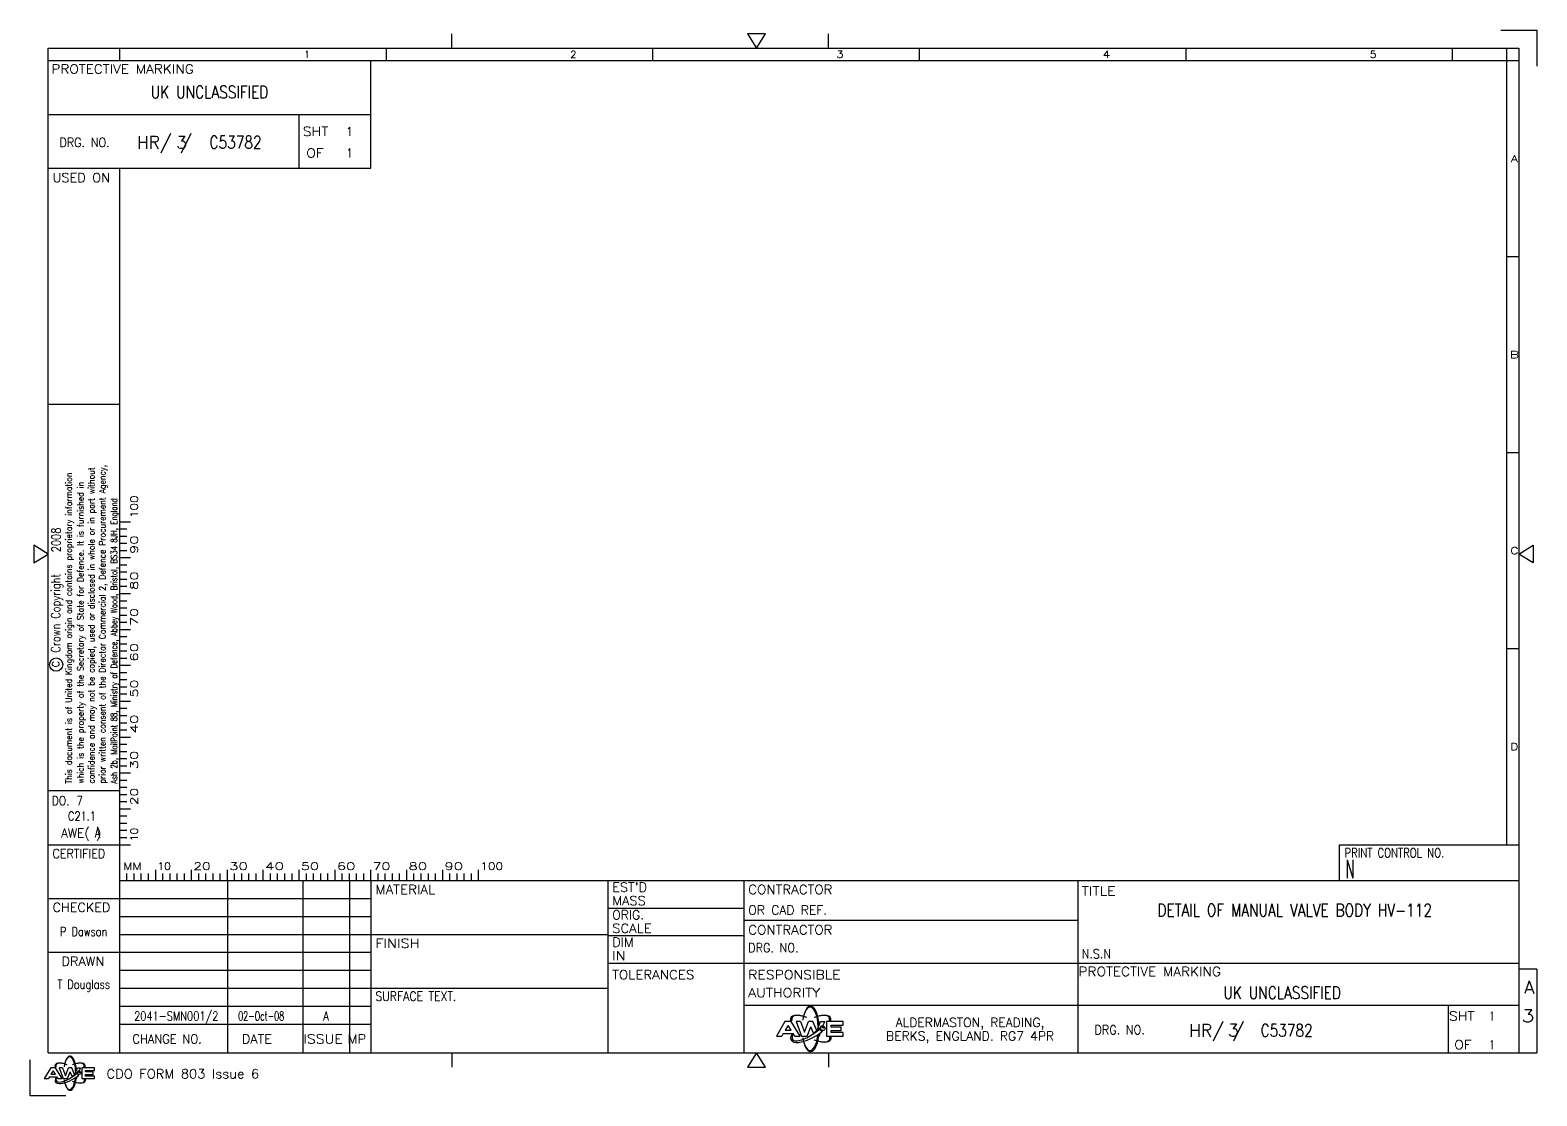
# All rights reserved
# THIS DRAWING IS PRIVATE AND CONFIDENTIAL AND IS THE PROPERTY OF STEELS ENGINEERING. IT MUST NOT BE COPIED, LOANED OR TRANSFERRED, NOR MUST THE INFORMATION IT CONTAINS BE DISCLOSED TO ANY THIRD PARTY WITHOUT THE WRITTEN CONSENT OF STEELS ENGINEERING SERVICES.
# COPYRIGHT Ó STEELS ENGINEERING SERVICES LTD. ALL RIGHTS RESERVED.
# Model space of a CAD drawing. Header units: millimetres. Extents: x -512 to 1189, y -10 to 841.
# Drawn here: x -512.1 to -92.1, y 0 to 297 of the extents above; entities that cross this region are included whole.
import ezdxf
from ezdxf.enums import TextEntityAlignment as Align

# ---------------------------------------------------------------- set-up
doc = ezdxf.new("R2010")
doc.units = ezdxf.units.MM
doc.layers.add('PS', color=3, linetype='Continuous')
doc.layers.add('PTEXT', color=1, linetype='Continuous', lineweight=25)
doc.styles.add('ROMANS', font='ROMANS.shx', dxfattribs={"height": 3.5})

# ---------------------------------------------------------------- blocks, each defined once
blk = doc.blocks.new('A3BORD')
at = {"layer": 'PS', "linetype": 'Continuous'}
for p, q in [((-394.64, 292), (-394.64, 296)), ((-312.15, 296), (-309.64, 292)), ((-307.15, 296), (-312.15, 296)), ((-309.64, 292), (-307.15, 296)), ((-289.64, 292), (-289.64, 296)), ((-102.15, 297), (-92.15, 297)), ((-92.15, 297), (-92.15, 287)), ((-507.15, 12), (-507.15, 292)), ((-507.15, 292), (-97.15, 292)), ((-487.15, 288.5), (-487.15, 292)), ((-412.85, 288.5), (-412.85, 292)), ((-338.55, 288.5), (-338.55, 292)), ((-264.24, 288.5), (-264.24, 292)), ((-189.94, 288.5), (-189.94, 292)), ((-115.64, 288.5), (-115.64, 292)), ((-100.64, 292), (-100.64, 70)), ((-97.15, 292), (-97.15, 12)), ((-507.15, 288.5), (-97.15, 288.5)), ((-417.15, 258.5), (-417.15, 288.5)), ((-507.15, 273.5), (-417.15, 273.5)), ((-437.15, 258.5), (-437.15, 273.5)), ((-507.15, 258.5), (-417.15, 258.5)), ((-487.15, 12), (-487.15, 258.5)), ((-100.64, 233.88), (-97.15, 233.88)), ((-487.34, 192.63), (-507.34, 192.63)), ((-100.64, 179.25), (-97.15, 179.25)), ((-487.15, 160), (-484.15, 160)), ((-487.15, 158), (-485.15, 158)), ((-487.15, 156), (-485.15, 156)), ((-511.15, 153.5), (-511.15, 148.5)), ((-507.15, 151), (-511.15, 153.5)), ((-487.15, 154), (-485.15, 154)), ((-487.15, 152), (-485.15, 152)), ((-97.15, 151), (-93.15, 153.5)), ((-93.15, 153.5), (-93.15, 148.5)), ((-511.15, 148.5), (-507.15, 151)), ((-487.15, 150), (-484.15, 150)), ((-487.15, 148), (-485.15, 148)), ((-93.15, 148.5), (-97.15, 151)), ((-487.15, 146), (-485.15, 146)), ((-487.15, 144), (-485.15, 144)), ((-487.15, 142), (-485.15, 142)), ((-487.15, 140), (-484.15, 140)), ((-487.15, 138), (-485.15, 138)), ((-487.15, 136), (-485.15, 136)), ((-487.15, 134), (-485.15, 134)), ((-487.15, 132), (-485.15, 132)), ((-487.15, 130), (-484.15, 130)), ((-487.15, 128), (-485.15, 128)), ((-487.15, 126), (-485.15, 126)), ((-487.15, 124), (-485.15, 124)), ((-487.15, 122), (-485.15, 122)), ((-100.64, 124.63), (-97.15, 124.63)), ((-487.15, 120), (-484.15, 120)), ((-487.15, 118), (-485.15, 118)), ((-487.15, 116), (-485.15, 116)), ((-487.15, 114), (-485.15, 114)), ((-487.15, 112), (-485.15, 112)), ((-487.15, 110), (-484.15, 110)), ((-487.15, 108), (-485.15, 108)), ((-487.15, 106), (-485.15, 106)), ((-487.15, 104), (-485.15, 104)), ((-487.15, 102), (-485.15, 102)), ((-487.15, 100), (-484.15, 100)), ((-487.15, 98), (-485.15, 98)), ((-487.15, 96), (-485.15, 96)), ((-487.15, 94), (-485.15, 94)), ((-487.15, 92), (-485.15, 92)), ((-487.15, 90), (-484.15, 90)), ((-487.15, 85), (-507.15, 85)), ((-487.15, 88), (-485.15, 88)), ((-487.15, 86), (-485.15, 86)), ((-487.15, 84), (-485.15, 84)), ((-487.15, 82), (-485.15, 82)), ((-487.15, 80), (-484.15, 80)), ((-487.15, 78), (-485.15, 78)), ((-487.15, 76), (-485.15, 76)), ((-487.15, 74), (-485.15, 74)), ((-487.15, 72), (-485.15, 72)), ((-507.15, 70), (-484.15, 70)), ((-147.14, 70), (-97.15, 70)), ((-147.14, 60), (-147.14, 70)), ((-487.15, 60), (-97.15, 60)), ((-485.15, 60), (-485.15, 62)), ((-483.15, 60), (-483.15, 62)), ((-481.15, 60), (-481.15, 62)), ((-479.15, 60), (-479.15, 62)), ((-477.15, 60), (-477.15, 63)), ((-475.15, 60), (-475.15, 62)), ((-473.15, 60), (-473.15, 62)), ((-471.15, 60), (-471.15, 62)), ((-469.15, 60), (-469.15, 62)), ((-467.15, 60), (-467.15, 63)), ((-465.15, 60), (-465.15, 62)), ((-463.15, 60), (-463.15, 62)), ((-461.15, 60), (-461.15, 62)), ((-459.15, 60), (-459.15, 62)), ((-457.15, 60), (-457.15, 63)), ((-457.15, 60), (-457.15, 12)), ((-455.15, 60), (-455.15, 62)), ((-453.15, 60), (-453.15, 62)), ((-451.15, 60), (-451.15, 62)), ((-449.15, 60), (-449.15, 62)), ((-447.15, 60), (-447.15, 63)), ((-445.15, 60), (-445.15, 62)), ((-443.15, 60), (-443.15, 62)), ((-441.15, 60), (-441.15, 62)), ((-439.15, 60), (-439.15, 62)), ((-437.15, 60), (-437.15, 63)), ((-436.15, 60), (-436.15, 12)), ((-435.15, 60), (-435.15, 62)), ((-433.15, 60), (-433.15, 62)), ((-431.15, 60), (-431.15, 62)), ((-429.15, 60), (-429.15, 62)), ((-427.15, 60), (-427.15, 63)), ((-425.15, 60), (-425.15, 62)), ((-423.15, 60), (-423.15, 62)), ((-423.15, 60), (-423.15, 12)), ((-421.14, 60), (-421.14, 62)), ((-419.14, 60), (-419.14, 62)), ((-417.15, 60), (-417.15, 63)), ((-417.15, 60), (-417.15, 12)), ((-415.15, 60), (-415.15, 62)), ((-413.15, 60), (-413.15, 62)), ((-411.15, 60), (-411.15, 62)), ((-409.15, 60), (-409.15, 62)), ((-407.15, 60), (-407.15, 63)), ((-405.15, 60), (-405.15, 62)), ((-403.14, 60), (-403.14, 62)), ((-401.14, 60), (-401.14, 62)), ((-399.14, 60), (-399.14, 62)), ((-397.14, 60), (-397.14, 63)), ((-395.14, 60), (-395.14, 62)), ((-393.14, 60), (-393.14, 62)), ((-391.14, 60), (-391.14, 62)), ((-389.14, 60), (-389.14, 62)), ((-387.14, 60), (-387.14, 63)), ((-351.14, 60), (-351.14, 12)), ((-313.14, 12), (-313.14, 60)), ((-220.14, 60), (-220.14, 12)), ((-507.15, 55), (-417.15, 55)), ((-351.14, 52.35), (-313.14, 52.35)), ((-487.15, 50), (-417.15, 50)), ((-313.14, 49), (-220.14, 49)), ((-487.15, 45), (-351.14, 45)), ((-351.14, 44.65), (-313.14, 44.65)), ((-507.15, 40), (-417.15, 40)), ((-487.15, 35), (-417.15, 35)), ((-351.14, 37), (-97.15, 37)), ((-92.15, 35.3), (-97.15, 35.3)), ((-92.15, 35.3), (-92.15, 12)), ((-487.15, 30), (-351.14, 30)), ((-313.14, 25.3), (-117.16, 25.3)), ((-117.16, 25.3), (-97.15, 25.3)), ((-116.84, 25.3), (-116.84, 12)), ((-487.15, 25), (-417.15, 25)), ((-296.8, 21.08), (-296.8, 21.08)), ((-295.64, 21.84), (-295.65, 21.84)), ((-293.61, 21.8), (-293.61, 21.81)), ((-487.15, 20), (-417.15, 20)), ((-301.73, 20.68), (-304.13, 16.68)), ((-302.21, 17.38), (-302.63, 16.68)), ((-302.21, 17.38), (-299.47, 17.38)), ((-300.03, 20.68), (-301.73, 20.68)), ((-300.87, 19.62), (-301.67, 18.28)), ((-301.67, 18.28), (-300.03, 18.28)), ((-300.03, 18.28), (-300.87, 19.62)), ((-299.81, 20.98), (-300.17, 20.98)), ((-297.53, 16.68), (-300.03, 20.68)), ((-299.78, 17.18), (-299.61, 17.18)), ((-299.53, 17.05), (-299.61, 17.18)), ((-299.03, 16.68), (-299.47, 17.38)), ((-298.63, 20.68), (-297.13, 16.68)), ((-297.43, 20.68), (-298.63, 20.68)), ((-297.85, 19.34), (-297.85, 19.34)), ((-297.43, 20.68), (-296.33, 17.73)), ((-296.33, 17.73), (-295.19, 20.68)), ((-295.53, 16.68), (-294.54, 19.26)), ((-293.93, 20.68), (-295.19, 20.68)), ((-293.81, 17.51), (-294.54, 19.26)), ((-292.88, 18.17), (-293.93, 20.68)), ((-292.76, 18.26), (-291.83, 20.68)), ((-292.5, 19.46), (-292.24, 20.13)), ((-292.17, 16.68), (-291.95, 17.25)), ((-291.83, 20.68), (-290.63, 20.68)), ((-291.06, 19.57), (-290.63, 20.68)), ((-285.53, 20.68), (-290.13, 20.68)), ((-290.13, 20.68), (-290.13, 16.68)), ((-289, 20.98), (-289.35, 20.98)), ((-288.83, 19.73), (-285.53, 19.73)), ((-288.83, 19.18), (-288.83, 19.73)), ((-286.03, 19.18), (-288.83, 19.18)), ((-288.83, 18.18), (-286.03, 18.18)), ((-288.83, 17.63), (-288.83, 18.18)), ((-285.53, 17.63), (-288.83, 17.63)), ((-286.03, 18.18), (-286.03, 19.18)), ((-285.53, 19.73), (-285.53, 20.68)), ((-285.53, 16.68), (-285.53, 17.63)), ((-304.13, 16.68), (-302.63, 16.68)), ((-299.03, 16.68), (-297.53, 16.68)), ((-297.13, 16.68), (-295.53, 16.68)), ((-296.79, 16.18), (-296.78, 16.18)), ((-293.61, 15.56), (-293.61, 15.56)), ((-292.81, 16.68), (-292.17, 16.68)), ((-292.65, 16.38), (-292.34, 16.38)), ((-290.13, 16.68), (-285.53, 16.68)), ((-289, 16.38), (-289.35, 16.38)), ((-512.15, 0), (-512.15, 10)), ((-507.15, 12), (-92.15, 12)), ((-501.82, 8.68), (-501.82, 8.68)), ((-500.3, 8.65), (-500.3, 8.65)), ((-487.15, 12), (-220.14, 12)), ((-394.64, 12), (-394.64, 8)), ((-309.64, 12), (-312.15, 8)), ((-307.15, 8), (-309.64, 12)), ((-289.64, 12), (-289.64, 8)), ((-506.39, 7.81), (-508.19, 4.81)), ((-508.19, 4.81), (-507.06, 4.81)), ((-506.75, 5.34), (-507.06, 4.81)), ((-506.75, 5.34), (-504.69, 5.34)), ((-505.11, 7.81), (-506.39, 7.81)), ((-505.74, 7.01), (-506.34, 6.01)), ((-506.34, 6.01), (-505.11, 6.01)), ((-505.11, 6.01), (-505.74, 7.01)), ((-504.95, 8.04), (-505.21, 8.04)), ((-503.24, 4.81), (-505.11, 7.81)), ((-504.92, 5.19), (-504.8, 5.19)), ((-504.74, 5.09), (-504.8, 5.19)), ((-504.36, 4.81), (-504.69, 5.34)), ((-504.36, 4.81), (-503.24, 4.81)), ((-504.06, 7.81), (-502.94, 4.81)), ((-503.16, 7.81), (-504.06, 7.81)), ((-503.48, 6.81), (-503.47, 6.8)), ((-503.16, 7.81), (-502.33, 5.6)), ((-502.94, 4.81), (-501.74, 4.81)), ((-502.69, 8.11), (-502.69, 8.11)), ((-502.68, 4.44), (-502.67, 4.44)), ((-502.33, 5.6), (-501.48, 7.81)), ((-501.74, 4.81), (-500.99, 6.74)), ((-500.54, 7.81), (-501.48, 7.81)), ((-500.44, 5.43), (-500.99, 6.74)), ((-499.75, 5.93), (-500.54, 7.81)), ((-499.7, 4.81), (-499.22, 4.81)), ((-499.66, 6), (-498.96, 7.81)), ((-499.58, 4.59), (-499.35, 4.59)), ((-499.46, 6.9), (-499.27, 7.39)), ((-499.22, 4.81), (-499.05, 5.24)), ((-498.96, 7.81), (-498.06, 7.81)), ((-498.38, 6.98), (-498.06, 7.81)), ((-497.69, 7.81), (-497.69, 4.81)), ((-494.24, 7.81), (-497.69, 7.81)), ((-497.69, 4.81), (-494.24, 4.81)), ((-496.84, 8.04), (-497.1, 8.04)), ((-496.84, 4.59), (-497.1, 4.59)), ((-496.71, 7.1), (-494.24, 7.1)), ((-496.71, 6.69), (-496.71, 7.1)), ((-494.61, 6.69), (-496.71, 6.69)), ((-496.71, 5.94), (-494.61, 5.94)), ((-496.71, 5.52), (-496.71, 5.94)), ((-494.24, 5.52), (-496.71, 5.52)), ((-494.61, 5.94), (-494.61, 6.69)), ((-494.24, 7.1), (-494.24, 7.81)), ((-494.24, 4.81), (-494.24, 5.52)), ((-312.15, 8), (-307.15, 8)), ((-502.15, 0), (-512.15, 0)), ((-500.3, 3.97), (-500.3, 3.97))]:
    blk.add_line(p, q, dxfattribs=at)
for centre, radius in [((-291.18, 18.78), 0.6), ((-291.03, 19.08), 0.2), ((-498.47, 6.39), 0.45), ((-498.36, 6.61), 0.15)]:
    blk.add_circle(centre, radius, dxfattribs=at)
for centre, radius, start, end in [((-291.18, 18.78), 0.8, 81.1376, 169.2624), ((-291.18, 18.78), 0.8, 188.8351, 261.4126), ((-498.47, 6.39), 0.6, 188.8351, 261.4126), ((-498.47, 6.39), 0.6, 81.1376, 169.2624)]:
    blk.add_arc(centre, radius, start, end, dxfattribs=at)
for centre, major_axis, ratio, start_param, end_param in [((-294.58, 18.68), (0, 6.35), 0.377953, 4.942129, 7.466398), ((-294.58, 18.68), (5.5, -3.17), 0.377953, 1.97545, 3.481628), ((-294.51, 18.81), (5.24, -3.02), 0.371901, 1.996787, 3.49276), ((-294.73, 18.68), (0, 6.05), 0.371901, 4.841849, 7.446069), ((-294.58, 18.68), (5.5, 3.17), 0.377953, 5.94315, 7.466398), ((-294.66, 18.81), (5.24, 3.02), 0.371901, 5.932018, 7.446069), ((-294.53, 18.68), (5.5, 3.17), 0.377953, 2.556825, 5.108861), ((-294.75, 19.04), (4.89, 3.3), 0.338983, 2.603858, 5.0755), ((-294.58, 18.68), (0, 6.35), 0.377953, 1.97545, 4.341757), ((-294.73, 18.68), (0, 6.05), 0.371901, 1.996787, 4.322414), ((-501.02, 6.31), (4.12, -2.38), 0.377953, 1.97545, 3.481628), ((-500.97, 6.41), (3.93, -2.27), 0.371901, 1.996787, 3.49276), ((-501.02, 6.31), (0, 4.76), 0.377953, 4.942129, 7.466398), ((-501.14, 6.31), (0, 4.54), 0.371901, 4.841849, 7.446069), ((-501.02, 6.31), (4.12, 2.38), 0.377953, 5.94315, 7.466398), ((-501.08, 6.41), (3.93, 2.27), 0.371901, 5.932018, 7.446069), ((-500.99, 6.31), (4.12, 2.38), 0.377953, 2.556825, 5.108861), ((-501.15, 6.58), (3.67, 2.47), 0.338983, 2.603858, 5.0755), ((-501.02, 6.31), (0, 4.76), 0.377953, 1.97545, 4.341757), ((-501.14, 6.31), (0, 4.54), 0.371901, 1.996787, 4.322414)]:
    blk.add_ellipse(centre, major_axis=major_axis, ratio=ratio, start_param=start_param, end_param=end_param, dxfattribs=at)
at = {"layer": 'PS', "linetype": 'Continuous', "extrusion": (0, 0, -1)}
for centre, major_axis, ratio, start_param, end_param in [((-294.66, 18.55), (5.24, -3.02), 0.371901, 5.932018, 7.446069), ((-294.58, 18.68), (5.5, -3.17), 0.377953, 5.94315, 7.466398), ((-501.08, 6.21), (3.93, -2.27), 0.371901, 5.932018, 7.446069), ((-501.02, 6.31), (4.12, -2.38), 0.377953, 5.94315, 7.466398)]:
    blk.add_ellipse(centre, major_axis=major_axis, ratio=ratio, start_param=start_param, end_param=end_param, dxfattribs=at)
at = {"layer": 'PS', "linetype": 'Continuous'}
for points in [[(-293.81, 17.51), (-293.49, 17.72), (-293.18, 17.94), (-292.88, 18.17)], [(-292.81, 16.68), (-292.52, 16.86), (-292.23, 17.05), (-291.95, 17.25)], [(-292.76, 18.26), (-292.48, 18.48), (-292.22, 18.71), (-291.97, 18.93)], [(-500.44, 5.43), (-500.21, 5.59), (-499.97, 5.75), (-499.75, 5.93)], [(-499.7, 4.81), (-499.48, 4.95), (-499.26, 5.09), (-499.05, 5.24)], [(-499.66, 6), (-499.45, 6.16), (-499.25, 6.33), (-499.06, 6.5)]]:
    blk.add_open_spline(points, degree=3, dxfattribs=at)
at = {"layer": 'PTEXT', "color": 7, "linetype": 'Continuous'}
blk.add_circle((-504.89, 120.19), 1.85, dxfattribs=at)
at = {"layer": 'PTEXT', "color": 7, "linetype": 'Continuous', "style": 'ROMANS'}
for s, width, p in [('1', 0.5, (-435, 289.25)), ('2', 1.01, (-360.7, 289.25)), ('3', 1.18, (-286.4, 289.25)), ('4', 1.22, (-212.1, 289.25)), ('5', 1.11, (-137.79, 289.25)), ('A', 1.28, (-98.39, 260.19)), ('B', 1.475, (-98.39, 205.56)), ('C', 1.26, (-98.39, 150.94)), ('D', 1.235, (-98.39, 96.31))]:
    blk.add_text(s, height=2, dxfattribs=dict(at, width=width)).set_placement(p, align=Align.CENTER)
for s, height, width, p in [('PROTECTIVE MARKING', 2.54, 1.098425, (-506.24, 284.91)), ('SHT', 2.54, 1.125984, (-436.15, 267.5)), ('DRG. NO.', 2.54, 0.901575, (-503.99, 264.44)), ('OF', 2.54, 1.094488, (-435.15, 261.5)), ('USED ON', 2.54, 1.035433, (-505.9, 254.63)), ('DO.', 2.54, 0.870079, (-506.15, 81)), ('CERTIFIED', 2.54, 0.893701, (-505.9, 66.25)), ('PRINT CONTROL NO.', 2.54, 0.811024, (-145.77, 66.46)), ('MM', 2, 1.23, (-486.15, 63)), ('10', 2, 1.08, (-476.65, 63)), ('20', 2, 1.405, (-466.65, 63)), ('30', 2, 1.51, (-456.65, 63)), ('40', 2, 1.535, (-446.65, 63)), ('50', 2, 1.465, (-436.65, 63)), ('60', 2, 1.51, (-426.65, 63)), ('70', 2, 1.435, (-416.65, 63)), ('80', 2, 1.505, (-406.65, 63)), ('90', 2, 1.51, (-396.64, 63)), ('100', 2, 1.23, (-386.64, 63)), ("EST'D", 2.54, 1.043307, (-349.9, 56.88)), ('MATERIAL', 2.54, 1.086614, (-415.9, 56.25)), ('MASS', 2.54, 1.047244, (-349.9, 53.13)), ('CONTRACTOR', 2.54, 1.07874, (-311.98, 56.25)), ('TITLE', 2.54, 1.141732, (-219.01, 55.8)), ('CHECKED', 2.54, 1.027559, (-505.9, 51.25)), ('ORIG.', 2.54, 0.996063, (-349.9, 49.18)), ('OR CAD REF.', 2.54, 0.996063, (-311.98, 50.5)), ('SCALE', 2.54, 1.062992, (-349.9, 45.43)), ('CONTRACTOR', 2.54, 1.07874, (-311.98, 45)), ('FINISH', 2.54, 1.153543, (-415.9, 41.25)), ('DIM', 2.54, 1.03937, (-349.9, 41.56)), ('DRG. NO.', 2.54, 0.901575, (-311.98, 40)), ('DRAWN', 2.54, 1.035433, (-503.4, 36.25)), ('IN', 2.54, 1.133858, (-349.9, 37.81)), ('N.S.N', 2.54, 0.889764, (-219.01, 38.3)), ('TOLERANCES', 2.54, 1.07874, (-349.9, 32.5)), ('RESPONSIBLE', 2.54, 1.125984, (-311.98, 32.5)), ('PROTECTIVE MARKING', 2.54, 1.098425, (-219.9, 33.39)), ('AUTHORITY', 2.54, 1.129921, (-311.98, 27.5)), ('SURFACE TEXT.', 2.54, 0.877953, (-415.9, 26.5)), ('SHT', 2.54, 1.125984, (-116.64, 21)), ('CHANGE NO.', 2.54, 0.92126, (-483.65, 14.6)), ('DATE', 2.54, 1.043307, (-453.15, 14.6)), ('ISSUE', 2.54, 1.137795, (-436.02, 14.6)), ('MP', 2.54, 1.055118, (-423.65, 14.6)), ('DRG. NO.', 2.54, 0.901575, (-215.45, 17.14)), ('OF', 2.54, 1.094488, (-115.15, 13)), ('CDO FORM 803 Issue 6', 2.54, 1.051181, (-490.86, 4.88))]:
    blk.add_text(s, height=height, dxfattribs=dict(at, width=width)).set_placement(p)
at = {"layer": 'PTEXT', "color": 3, "linetype": 'Continuous', "style": 'ROMANS'}
for s, height, width, p in [('HR/ /', 3.556, 0.978628, (-482.38, 263.94)), ('N', 5.08, 0.509842, (-145.46, 60.69)), ('A', 3.56, 1.009561, (-95.65, 28.5)), ('3', 3.56, 1.181102, (-96.41, 20.52)), ('HR/ /', 3.556, 0.978628, (-189.08, 16.45))]:
    blk.add_text(s, height=height, dxfattribs=dict(at, width=width)).set_placement(p)
at = {"layer": 'PTEXT', "color": 3, "style": 'ROMANS'}
for p in [(-471.42, 263.98), (-178.26, 16.56)]:
    blk.add_text('3', height=3.5, dxfattribs=at).set_placement(p)
at = {"layer": 'PTEXT', "color": 7, "linetype": 'Continuous', "style": 'ROMANS'}
for s, height, width, p in [('This document is of United Kingdom origin and contains proprietary information', 1.75, 0.9, (-500.51, 87.02)), ('confidence and may not be copied, used or disclosed in whole or in part without', 1.75, 0.9, (-494.19, 87.02)), ('prior written consent of the Director Commercial 2, Defence Procurement Agency,', 1.75, 0.9, (-491.14, 87.02)), ('which is the property of the Secretary of State for Defence. It is furnished in', 1.75, 0.9, (-497.24, 87.02)), ('Ash 2b, MailPoint 88, Ministry of Defence, Abbey Wood, Bristol, BS34 8JH, England', 1.75, 0.8, (-487.88, 87.02)), ('100', 2, 1.23, (-482.15, 161)), ('90', 2, 1.51, (-482.15, 151)), ('Crown Copyright', 2.5, 0.8, (-503.77, 123.53)), ('80', 2, 1.505, (-482.15, 141)), ('70', 2, 1.435, (-482.15, 131)), ('60', 2, 1.51, (-482.15, 121)), ('50', 2, 1.465, (-482.15, 111)), ('40', 2, 1.535, (-482.15, 101)), ('30', 2, 1.51, (-482.15, 91)), ('20', 2, 1.405, (-482.15, 81)), ('10', 2, 1.08, (-482.15, 71))]:
    blk.add_text(s, height=height, rotation=90, dxfattribs=dict(at, width=width)).set_placement(p)
blk.add_text('C', height=2, rotation=90, dxfattribs=at).set_placement((-504.03, 119.39))
at = {"layer": 'PTEXT', "style": 'ROMANS'}
blk.add_text('AWE( )', height=2.5, dxfattribs=at).set_placement((-503.55, 71.99))
at = {"layer": 'PTEXT', "color": 7, "linetype": 'Continuous', "style": 'ROMANS'}
for s, p in [('ALDERMASTON, READING,', (-250.14, 19.19)), ('BERKS, ENGLAND. RG7 4PR', (-250.14, 15.41))]:
    blk.add_text(s, height=2.52, dxfattribs=at).set_placement(p, align=Align.CENTER)
at = {"layer": 'PTEXT', "color": 3, "style": 'ROMANS', "width": 0.8, "flags": 8}
for tag, p in [('U/L_CLASS', (-462.15, 278)), ('TITLE_1', (-159.65, 50)), ('TITLE_2', (-159.65, 47)), ('TITLE_3', (-159.65, 43)), ('L/R_CLASS', (-163.15, 27))]:
    blk.add_attdef(tag, text='', height=3.5, dxfattribs=at).set_placement(p, align=Align.CENTER)
at = {"layer": 'PTEXT', "color": 7, "style": 'ROMANS', "width": 0.8, "flags": 8}
for tag, p in [('U/L_SHTNO', (-423.15, 267.5)), ('U/L_NOSHT', (-423.15, 261.5)), ('BLDG', (-497.7, 76.72)), ('EST', (-493.36, 72.01)), ('CERTIFIED', (-497.2, 59.68)), ('ISSUE8', (-429.65, 56)), ('ISSUE7', (-429.65, 51)), ('CHECKED', (-497.2, 44.55)), ('ISSUE6', (-429.65, 46)), ('SCALE', (-326.28, 47.16)), ('ISSUE5', (-429.65, 41)), ('ISSUE4', (-429.65, 36)), ('DIMS_IN', (-328.75, 39.48)), ('DRAWN', (-497.2, 29.83)), ('ISSUE3', (-429.65, 31)), ('ISSUE2', (-429.65, 26)), ('ISSUE1', (-429.65, 21)), ('L/R_SHTNO', (-104.65, 21)), ('L/R_NOSHT', (-104.65, 13))]:
    blk.add_attdef(tag, text='', height=2.5, dxfattribs=at).set_placement(p, align=Align.CENTER)
at = {"layer": 'PTEXT', "color": 3, "style": 'ROMANS', "width": 0.8, "flags": 8}
for tag, p in [('U/L_HR', (-462.15, 264)), ('L/R_HR', (-169.15, 16.5))]:
    blk.add_attdef(tag, p, '', height=3.5, dxfattribs=at)
at = {"layer": 'PTEXT', "color": 7, "style": 'ROMANS', "width": 0.8, "flags": 8}
blk.add_attdef('COPY_DATE', (-503.65, 151.5), '', height=2.5, rotation=90, dxfattribs=at)
at = {"layer": 'PTEXT', "color": 7, "style": 'ROMANS', "flags": 8}
for tag, p, width in [('DO_NO', (-499.16, 80.99), 0.8), ('CHANGE_NO8', (-483.15, 56), 0.8), ('DATE8', (-454.15, 56), 0.65), ('CHANGE_NO7', (-483.15, 51), 0.8), ('DATE7', (-454.15, 51), 0.65), ('CHANGE_NO6', (-483.15, 46), 0.8), ('DATE6', (-454.15, 46), 0.65), ('CHANGE_NO5', (-483.15, 41), 0.8), ('DATE5', (-454.15, 41), 0.65), ('CHANGE_NO4', (-483.15, 36), 0.8), ('DATE4', (-454.15, 36), 0.65), ('CHANGE_NO3', (-483.15, 31), 0.8), ('DATE3', (-454.15, 31), 0.65), ('CHANGE_NO2', (-483.15, 26), 0.8), ('DATE2', (-454.15, 26), 0.65), ('CHANGE_NO1', (-483.15, 21), 0.8), ('DATE1', (-454.15, 21), 0.65)]:
    blk.add_attdef(tag, p, '', height=2.5, dxfattribs=dict(at, width=width))
at = {"layer": 'PTEXT', "color": 7, "style": 'ROMANS', "width": 0.8, "flags": 8}
for tag, p in [('PATH_NAME', (-221.15, 56)), ('DRAW_NAME', (-221.15, 50))]:
    blk.add_attdef(tag, text='', height=2.5, dxfattribs=at).set_placement(p, align=Align.RIGHT)

msp = doc.modelspace()

# ---------------------------------------------------------------- block references
at = {"layer": 'PTEXT'}
ref = msp.add_blockref('A3BORD', (0, 0), dxfattribs=at)
ref.add_attrib('CHANGE_NO1', '2041-SMN001/2', (-483.15, 21), dxfattribs={"color": 7, "height": 2.5, "style": 'ROMANS', "width": 0.8})
ref.add_attrib('CHECKED', 'P Dawson', dxfattribs={"color": 7, "height": 2.5, "style": 'ROMANS', "width": 0.8}).set_placement((-497.2, 44.55), align=Align.CENTER)
ref.add_attrib('DRAWN', 'T Douglass', dxfattribs={"color": 7, "height": 2.5, "style": 'ROMANS', "width": 0.8}).set_placement((-497.2, 29.83), align=Align.CENTER)
ref.add_attrib('EST', 'A', dxfattribs={"color": 7, "height": 2.5, "style": 'ROMANS', "width": 0.8}).set_placement((-493.36, 72.01), align=Align.CENTER)
ref.add_attrib('DO_NO', '7', (-499.16, 80.99), dxfattribs={"color": 7, "height": 2.5, "style": 'ROMANS', "width": 0.8})
ref.add_attrib('BLDG', 'C21.1', dxfattribs={"color": 7, "height": 2.5, "style": 'ROMANS', "width": 0.8}).set_placement((-497.7, 76.72), align=Align.CENTER)
ref.add_attrib('DATE1', '02-Oct-08', (-454.15, 21), dxfattribs={"color": 7, "height": 2.5, "style": 'ROMANS', "width": 0.65})
ref.add_attrib('ISSUE1', 'A', dxfattribs={"color": 7, "height": 2.5, "style": 'ROMANS', "width": 0.8}).set_placement((-429.65, 21), align=Align.CENTER)
ref.add_attrib('TITLE_1', 'DETAIL OF MANUAL VALVE BODY HV-112', dxfattribs={"color": 3, "height": 3.5, "style": 'ROMANS', "width": 0.8}).set_placement((-159.65, 50), align=Align.CENTER)
ref.add_attrib('L/R_HR', 'C53782', (-169.15, 16.5), dxfattribs={"color": 3, "height": 3.5, "style": 'ROMANS', "width": 0.8})
ref.add_attrib('L/R_CLASS', 'UK UNCLASSIFIED', dxfattribs={"color": 3, "height": 3.5, "style": 'ROMANS', "width": 0.8}).set_placement((-163.15, 27), align=Align.CENTER)
ref.add_attrib('L/R_NOSHT', '1', dxfattribs={"color": 7, "height": 2.5, "style": 'ROMANS', "width": 0.8}).set_placement((-104.65, 13), align=Align.CENTER)
ref.add_attrib('L/R_SHTNO', '1', dxfattribs={"color": 7, "height": 2.5, "style": 'ROMANS', "width": 0.8}).set_placement((-104.65, 21), align=Align.CENTER)
ref.add_attrib('COPY_DATE', '2008', (-503.65, 151.5), dxfattribs={"color": 7, "height": 2.5, "rotation": 90, "style": 'ROMANS', "width": 0.8})
ref.add_attrib('U/L_HR', 'C53782', (-462.15, 264), dxfattribs={"color": 3, "height": 3.5, "style": 'ROMANS', "width": 0.8})
ref.add_attrib('U/L_CLASS', 'UK UNCLASSIFIED', dxfattribs={"color": 3, "height": 3.5, "style": 'ROMANS', "width": 0.8}).set_placement((-462.15, 278), align=Align.CENTER)
ref.add_attrib('U/L_SHTNO', '1', dxfattribs={"color": 7, "height": 2.5, "style": 'ROMANS', "width": 0.8}).set_placement((-423.15, 267.5), align=Align.CENTER)
ref.add_attrib('U/L_NOSHT', '1', dxfattribs={"color": 7, "height": 2.5, "style": 'ROMANS', "width": 0.8}).set_placement((-423.15, 261.5), align=Align.CENTER)

doc.saveas('drawing.dxf')
